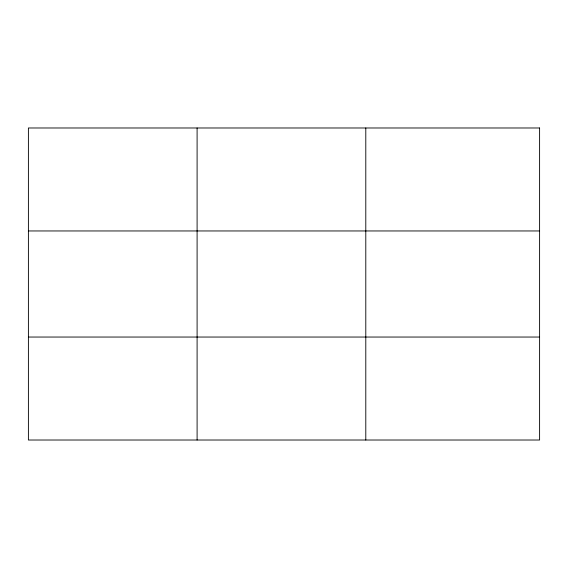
<?xml version="1.0" encoding="UTF-8"?>
<svg xmlns="http://www.w3.org/2000/svg" width="568" height="568" viewBox="0 0 568 568"><rect width="100%" height="100%" fill="white"/><g stroke="black" fill="none" stroke-linecap="round" stroke-linejoin="round"><path stroke-width="0.85" d="M197.096 127.985L197.096 440.015M365.792 127.985L365.792 440.015M28.4 230.956L539.6 230.956M28.4 337.044L539.6 337.044M539.6 127.985L539.6 440.015L28.4 440.015L28.4 127.985L539.6 127.985"/></g></svg>
